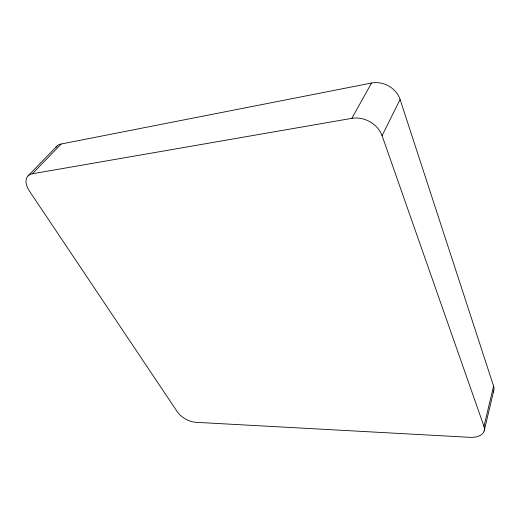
<?xml version="1.0" encoding="UTF-8"?>
<svg xmlns="http://www.w3.org/2000/svg" width="520" height="520" viewBox="0 0 520 520"><rect width="100%" height="100%" fill="white"/><g stroke="black" fill="none" stroke-linecap="round" stroke-linejoin="round"><path stroke-width="0.78" d="M61.184 144.008L32.331 173.778A19.442 11.271 40.8 0 0 29.491 191.165L177.405 411.931A15.093 7.683 29 0 0 195.806 422.305L469.924 437.326A19.305 11.141 16.9 0 0 483.977 426.341L493.591 386.113L400.094 99.463A22.952 19.669 26.8 0 0 371.534 83.031L61.184 144.008A18.616 11.46 41.9 0 0 56.023 147.297M484.185 430.892L493.734 390.702M483.977 426.341L382.076 135.701L400.094 99.463M32.331 173.778L351.851 118.346L371.534 83.031M28.106 175.825L56.979 146.126M351.851 118.346A24.258 19.845 27.2 0 1 382.076 135.701M493.591 386.113A18.492 11.329 15.7 0 1 493.162 392.087"/></g></svg>
